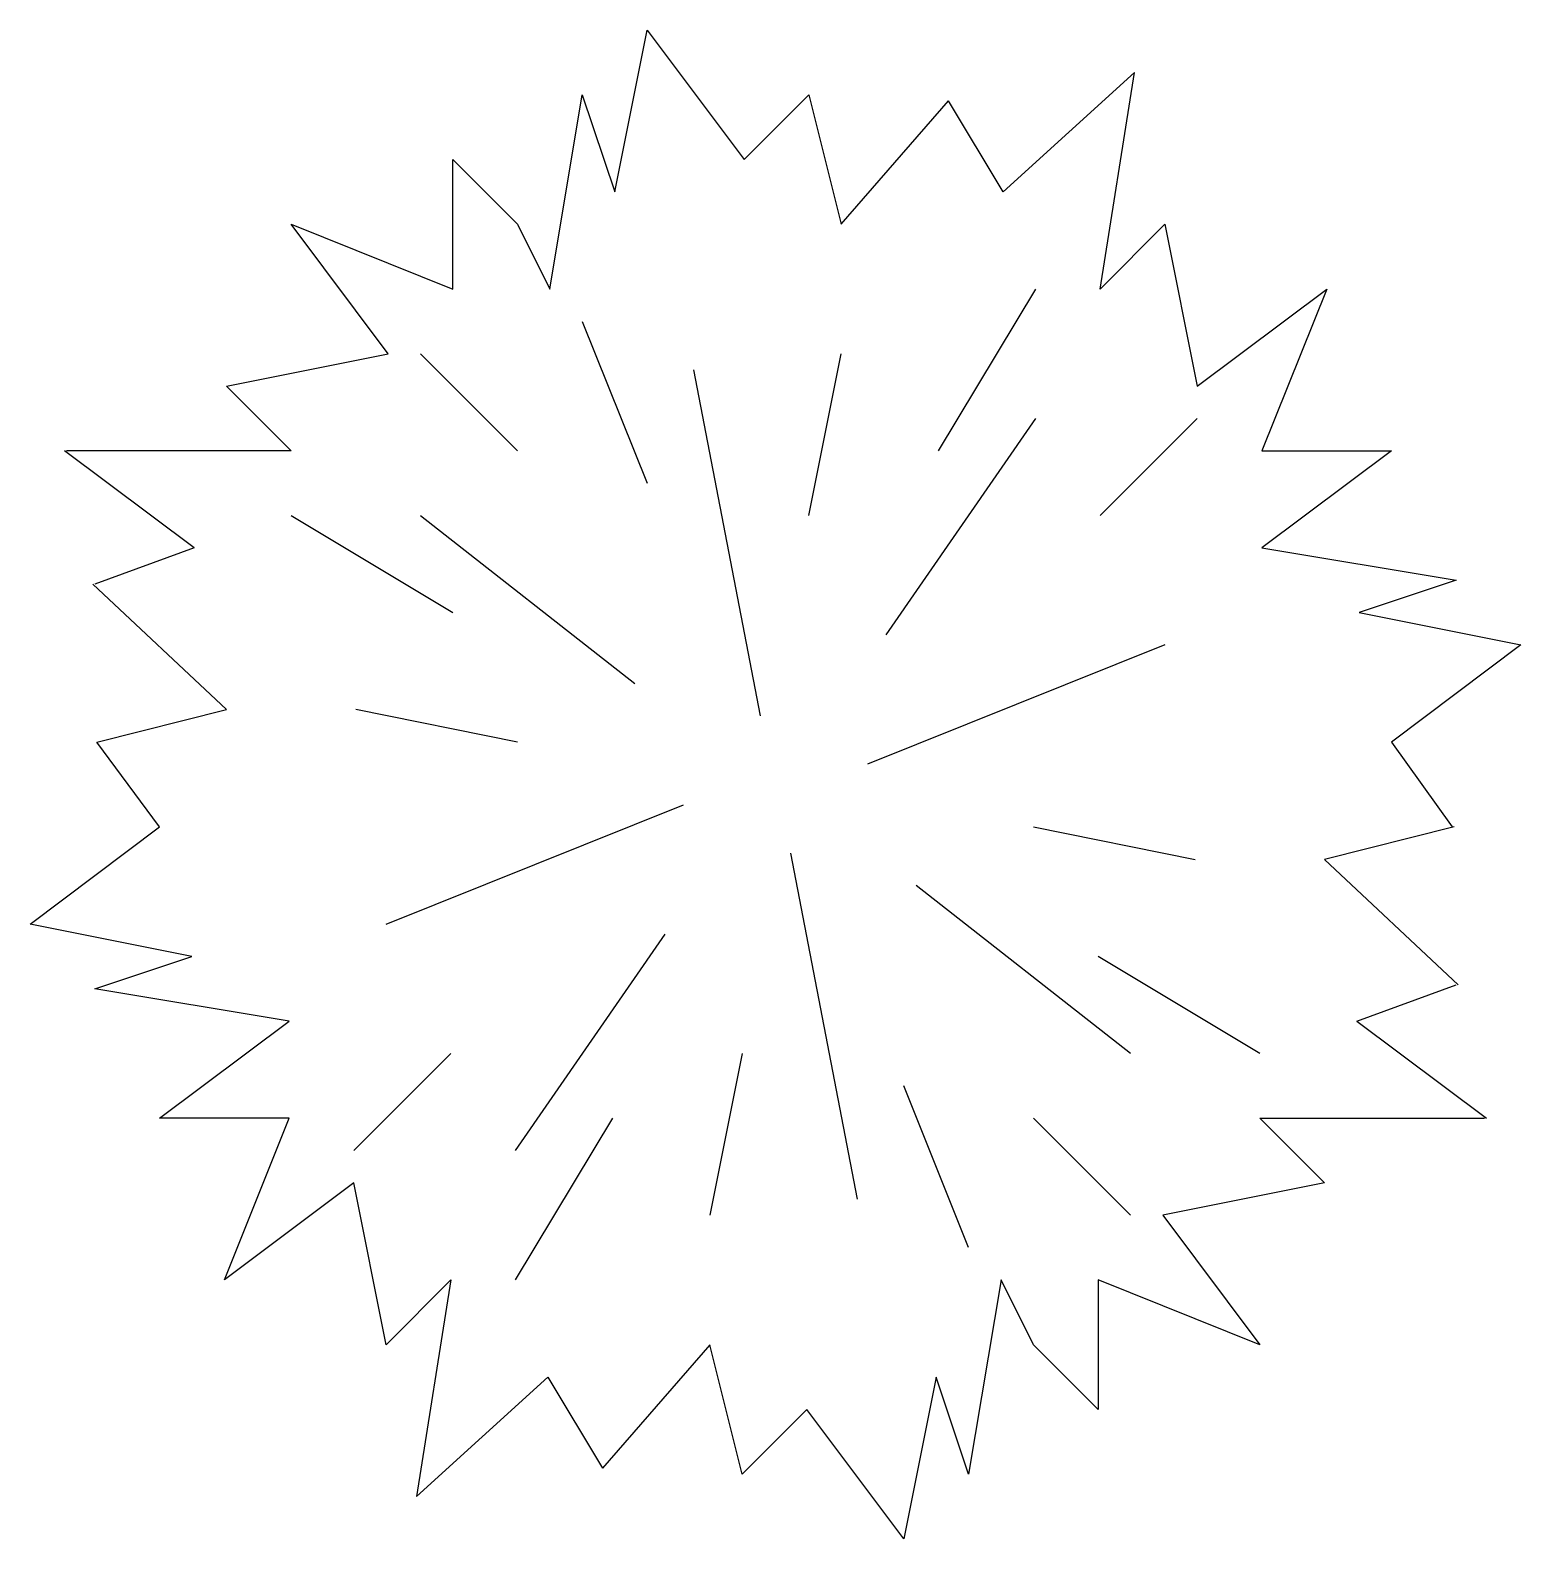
# Model space of a CAD drawing. Extents: x -23.1 to 22.7, y -23.1 to 23.2.
import ezdxf

# ---------------------------------------------------------------- set-up
doc = ezdxf.new("R2010")
doc.units = 0
doc.header["$MEASUREMENT"] = 0
doc.layers.get('0').update_dxf_attribs({"linetype": 'CONTINUOUS'})

msp = doc.modelspace()

# ---------------------------------------------------------------- linework, layer by layer
at = {"color": 3}
for p, q in [((-5.106, 18.225), (-4.112, 23.194)), ((-4.112, 23.194), (-1.131, 19.219)), ((6.82, 18.225), (10.857, 21.89)), ((9.801, 15.244), (10.857, 21.89)), ((-7.093, 15.244), (-6.1, 21.207)), ((-6.1, 21.207), (-5.106, 18.225)), ((-0.137, 20.213), (0.857, 21.207)), ((0.857, 21.207), (1.851, 17.231)), ((1.851, 17.231), (5.143, 21.02)), ((6.82, 18.225), (5.143, 21.02)), ((-1.131, 19.219), (-0.137, 20.213)), ((-10.075, 19.219), (-8.087, 17.231)), ((-10.075, 15.244), (-10.075, 19.219)), ((-12.062, 13.256), (-15.044, 17.231)), ((-15.044, 17.231), (-10.075, 15.244)), ((-8.087, 17.231), (-7.093, 15.244)), ((9.801, 15.244), (11.789, 17.231)), ((11.789, 17.231), (12.782, 12.262)), ((7.814, 15.244), (4.832, 10.275)), ((12.782, 12.262), (16.758, 15.244)), ((16.758, 15.244), (14.77, 10.275)), ((-6.1, 14.25), (-4.112, 9.281)), ((-17.031, 12.262), (-12.062, 13.256)), ((-11.068, 13.256), (-8.087, 10.275)), ((0.857, 8.287), (1.851, 13.256)), ((-2.683, 12.759), (-0.634, 2.138)), ((-15.044, 10.275), (-17.031, 12.262)), ((7.814, 11.269), (3.217, 4.623)), ((12.782, 11.269), (9.801, 8.287)), ((-18.025, 7.293), (-22, 10.275)), ((-15.044, 10.275), (-21.938, 10.275)), ((14.77, 10.275), (18.745, 10.275)), ((18.745, 10.275), (14.77, 7.293)), ((-15.044, 8.287), (-10.075, 5.306)), ((-11.068, 8.287), (-4.485, 3.132)), ((-18.025, 7.293), (-21.068, 6.175)), ((14.77, 7.293), (20.733, 6.3)), ((-17.031, 2.325), (-21.131, 6.175)), ((20.733, 6.3), (17.751, 5.306)), ((17.751, 5.306), (22.72, 4.312)), ((11.789, 4.312), (2.658, 0.648)), ((22.72, 4.312), (18.745, 1.331)), ((-21.006, 1.331), (-17.031, 2.325)), ((-8.087, 1.331), (-13.056, 2.325)), ((-19.081, -1.278), (-21.006, 1.331)), ((18.745, 1.331), (20.609, -1.278)), ((-12.124, -4.259), (-2.994, -0.595)), ((-23.056, -4.259), (-19.081, -1.278)), ((7.751, -1.278), (12.72, -2.272)), ((20.671, -1.278), (16.696, -2.272)), ((2.348, -12.707), (0.298, -2.085)), ((16.696, -2.272), (20.795, -6.123)), ((10.733, -8.234), (4.149, -3.079)), ((-18.087, -5.253), (-23.056, -4.259)), ((-8.149, -11.216), (-3.553, -4.57)), ((-21.068, -6.247), (-18.087, -5.253)), ((14.708, -8.234), (9.739, -5.253)), ((-15.106, -7.241), (-21.068, -6.247)), ((17.689, -7.241), (20.733, -6.123)), ((-19.081, -10.222), (-15.106, -7.241)), ((17.689, -7.241), (21.664, -10.222)), ((-13.118, -11.216), (-10.137, -8.234)), ((-1.193, -8.234), (-2.186, -13.203)), ((5.764, -14.197), (3.776, -9.228)), ((-15.106, -10.222), (-19.081, -10.222)), ((-17.093, -15.191), (-15.106, -10.222)), ((-8.149, -15.191), (-5.168, -10.222)), ((10.733, -13.203), (7.751, -10.222)), ((14.708, -10.222), (21.602, -10.222)), ((14.708, -10.222), (16.696, -12.21)), ((-13.118, -12.21), (-17.093, -15.191)), ((-12.124, -17.179), (-13.118, -12.21)), ((16.696, -12.21), (11.727, -13.203)), ((11.727, -13.203), (14.708, -17.179)), ((-10.137, -15.191), (-12.124, -17.179)), ((-10.137, -15.191), (-11.193, -21.837)), ((6.758, -15.191), (5.764, -21.154)), ((7.751, -17.179), (6.758, -15.191)), ((14.708, -17.179), (9.739, -15.191)), ((9.739, -15.191), (9.739, -19.166)), ((-2.186, -17.179), (-5.478, -20.967)), ((-1.193, -21.154), (-2.186, -17.179)), ((9.739, -19.166), (7.751, -17.179)), ((-7.155, -18.172), (-11.193, -21.837)), ((-7.155, -18.172), (-5.478, -20.967)), ((4.77, -18.172), (3.776, -23.141)), ((5.764, -21.154), (4.77, -18.172)), ((0.795, -19.166), (-0.199, -20.16)), ((3.776, -23.141), (0.795, -19.166)), ((-0.199, -20.16), (-1.193, -21.154))]:
    msp.add_line(p, q, dxfattribs=at)

doc.saveas('drawing.dxf')
